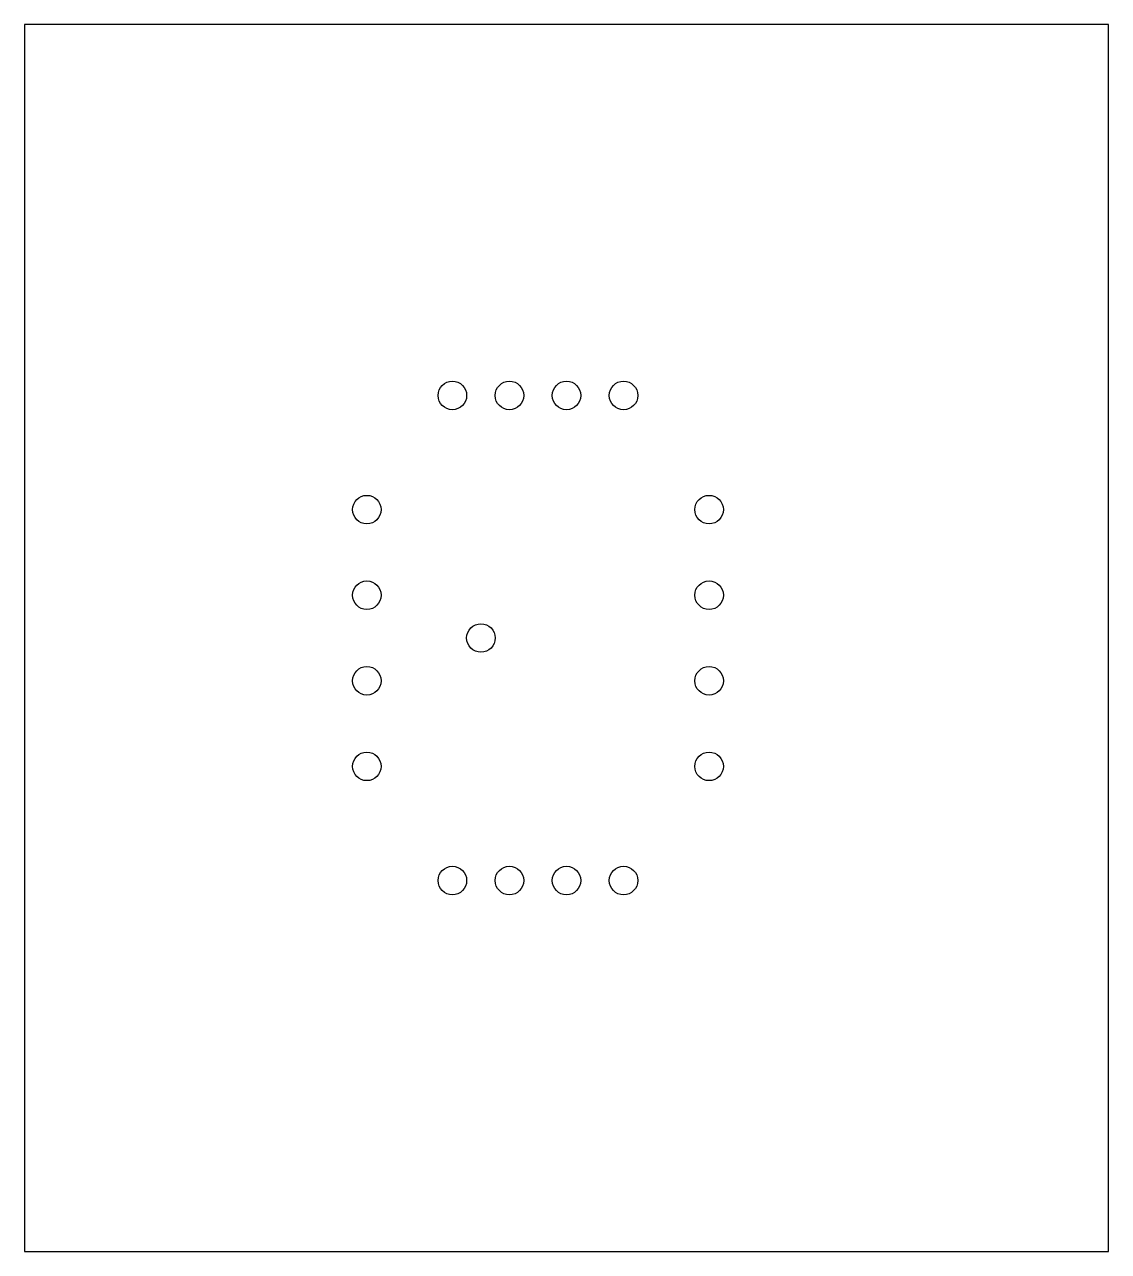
# Model space of a CAD drawing. Header units: millimetres. Extents: x -380 to 0, y -430 to 0.
import ezdxf

# ---------------------------------------------------------------- set-up
doc = ezdxf.new("R2010")
doc.units = ezdxf.units.MM

msp = doc.modelspace()

# ---------------------------------------------------------------- linework, layer by layer
msp.add_lwpolyline([(0, 0), (-380, 0), (-380, -430), (0, -430)], close=True)
for centre in [(-230, -130), (-210, -130), (-190, -130), (-170, -130), (-260, -170), (-140, -170), (-260, -200), (-140, -200), (-220, -215), (-260, -230), (-140, -230), (-260, -260), (-140, -260), (-230, -300), (-210, -300), (-190, -300), (-170, -300)]:
    msp.add_circle(centre, 5)

doc.saveas('drawing.dxf')
